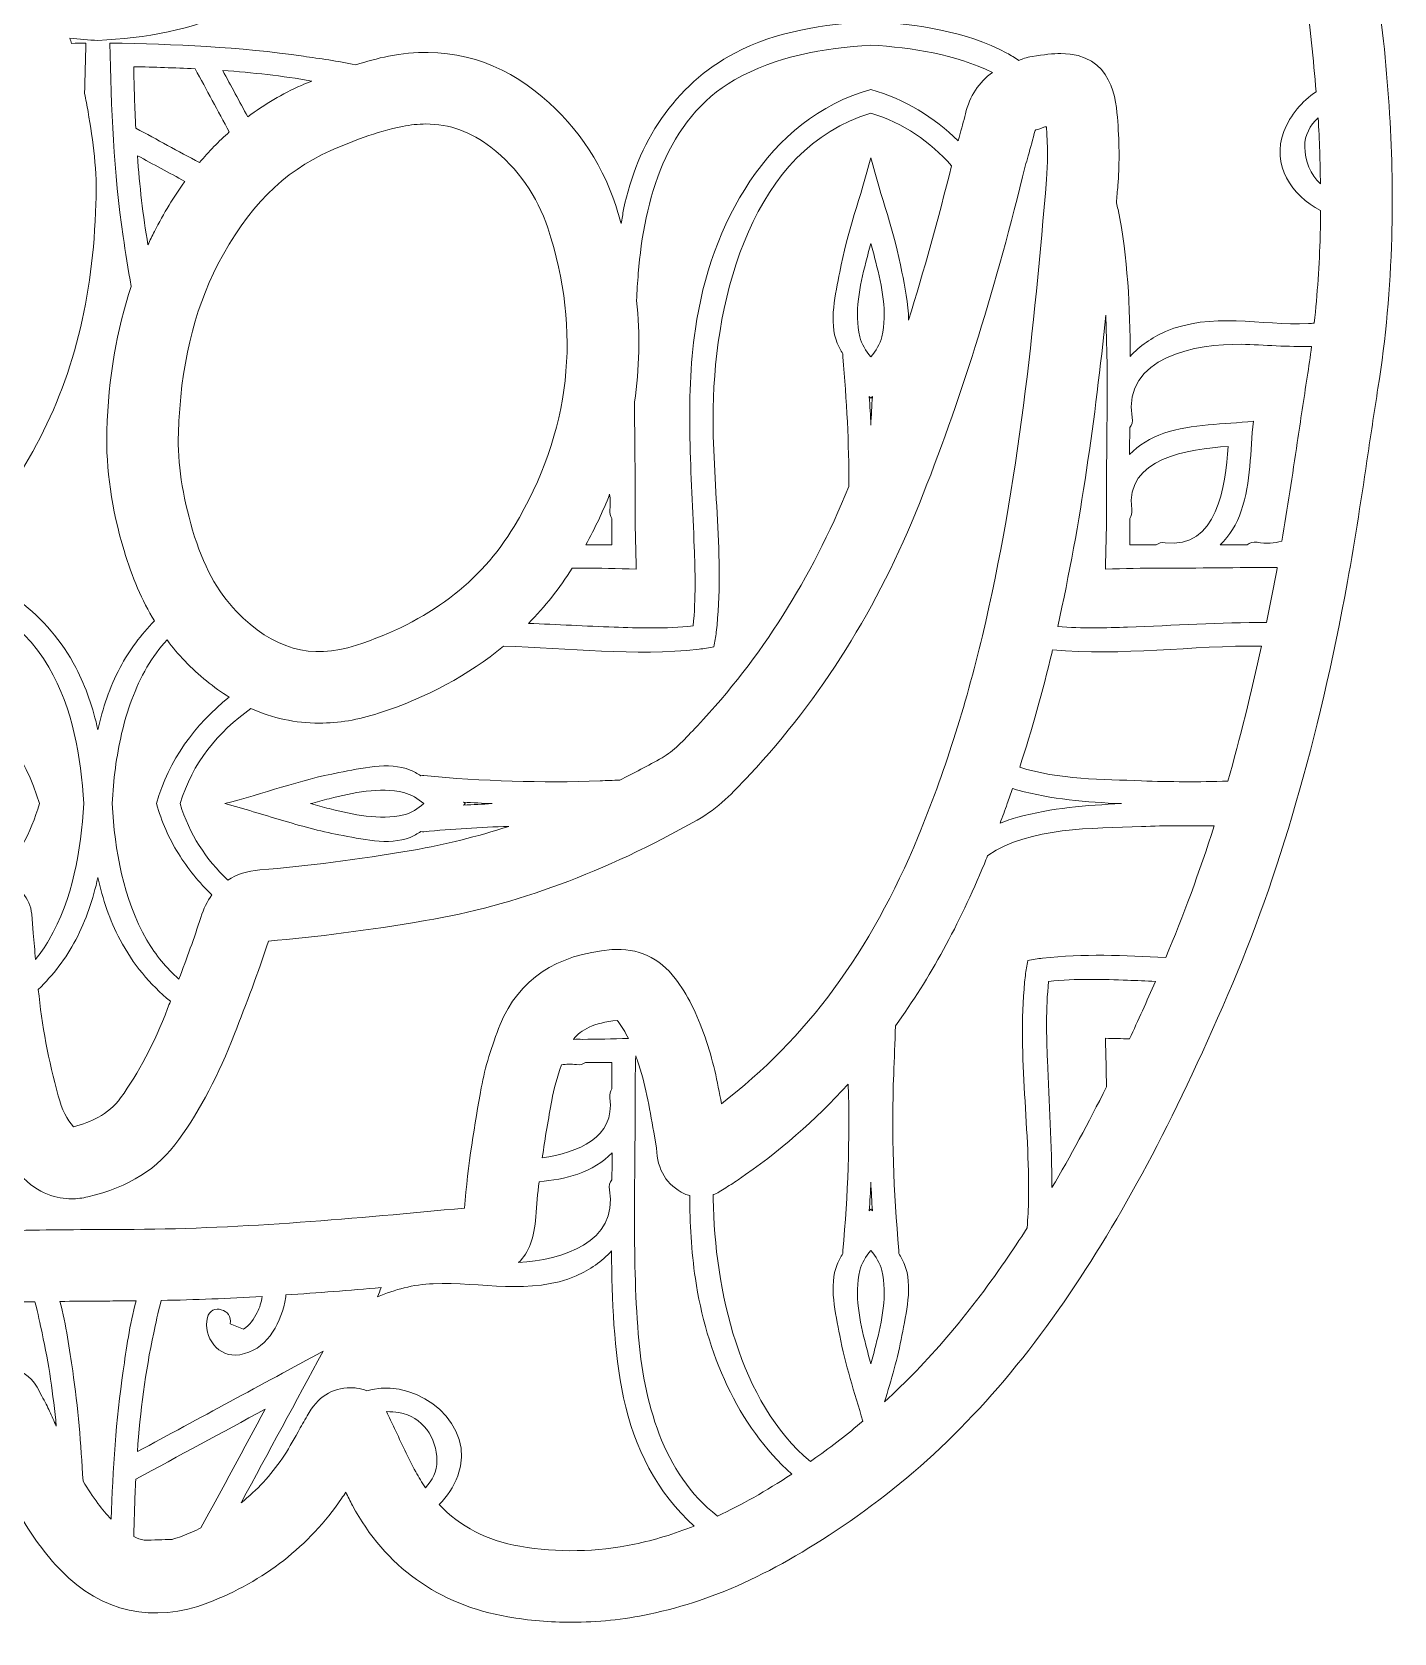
# Model space of a CAD drawing. Header units: inches. Extents: x 792 to 7891, y -1102 to 2748.
# Drawn here: x 3042 to 3483, y -1091 to -573 of the extents above; entities that cross this region are included whole.
import ezdxf

# ---------------------------------------------------------------- set-up
doc = ezdxf.new("R2010")
doc.units = ezdxf.units.IN
doc.header["$MEASUREMENT"] = 0
doc.layers.add('Layer 1', color=7, linetype='Continuous')

# ---------------------------------------------------------------- blocks, each defined once
blk = doc.blocks.new('block 19')
at = {"layer": 'Layer 1', "lineweight": 0}
for points, knots in [([(3477.39, -556.43), (3471.98, -517.36), (3462.21, -480.47), (3448.36, -446.8), (3435.68, -415.96), (3415.81, -388.01), (3389.31, -363.72), (3372.77, -348.55), (3354.27, -339.63), (3334.34, -337.18), (3311.54, -334.39), (3289.26, -336.6), (3268.23, -343.74), (3249.71, -321.21), (3227.87, -302.53), (3203.2, -288.15), (3181.3, -275.38), (3158.41, -267.2), (3135.06, -263.77), (3137.36, -260.47), (3139.67, -257.19), (3142.02, -253.93), (3151.38, -240.93), (3162.59, -229.56), (3175.34, -220.12), (3181.65, -215.45), (3188.58, -211.5), (3195.94, -208.38), (3193.18, -213.33), (3190.74, -218.79), (3189.07, -224.83), (3185.24, -238.67), (3186.74, -251.72), (3193.55, -263.61), (3200.19, -275.24), (3210.86, -281.64), (3223.58, -281.64), (3223.63, -281.64), (3224.08, -281.64), (3224.13, -281.63), (3228.43, -281.57), (3232.32, -281.47), (3236.44, -280.83), (3252.26, -278.35), (3263.68, -269.31), (3269.46, -254.67), (3277.8, -233.53), (3274.92, -213.61), (3261.15, -196.84), (3266.99, -193.19), (3273.38, -190.36), (3280.18, -188.37), (3280.93, -188.37), (3282.69, -188.9), (3283.27, -189.07), (3288.72, -190.69), (3294.35, -193.2), (3301.53, -197.23), (3312.67, -203.48), (3323.27, -210.79), (3333.2, -219.13), (3334.54, -220.37), (3338.1, -223.67), (3343.63, -223.67), (3345.6, -223.67), (3347.53, -223.24), (3349.36, -222.41), (3352.9, -220.79), (3358.69, -216.53), (3357.83, -205.8), (3357, -194.95), (3350.84, -187.63), (3346.27, -183.06), (3338.7, -175.5), (3329.86, -170.66), (3322.07, -166.4), (3312.09, -160.94), (3301.37, -158.21), (3289.27, -158.05), (3289.27, -158.05), (3287.49, -158.04), (3287.49, -158.04), (3264.93, -158.04), (3244.71, -163.88), (3227.38, -175.4), (3224.75, -177.15), (3222.43, -177.58), (3219.05, -177.34), (3190.2, -175.38), (3164.17, -184.18), (3141.5, -203.38), (3131.64, -211.73), (3122.93, -220.88), (3115.43, -230.76), (3115.18, -227.94), (3115.01, -225.1), (3114.92, -222.24), (3114.18, -197.12), (3111.8, -176.51), (3107.43, -157.39), (3105.79, -150.18), (3103.94, -144.45), (3101.64, -139.37), (3095.22, -125.2), (3086.21, -112.1), (3064.02, -112.1), (3061.25, -112.1), (3058.28, -112.29), (3054.96, -112.69), (3042.13, -114.22), (3029.36, -116.56), (3017.01, -118.83), (3017.01, -118.83), (3008.52, -120.38), (3008.52, -120.38), (3004.09, -121.18), (2999.4, -122.67), (2994.57, -124.81), (2990.32, -126.7), (2984.39, -130), (2982.02, -136.73), (2979.65, -143.43), (2982.16, -149.62), (2984.25, -153.7), (2985.54, -156.21), (2986.93, -158.67), (2988.32, -161.12), (2989.31, -162.87), (2990.29, -164.61), (2991.23, -166.38), (2995.65, -174.66), (2998.61, -183.43), (3000.28, -193.19), (3001.95, -202.89), (3002.46, -212.92), (3001.81, -223.07), (2996.95, -214.56), (2991.13, -207.4), (2984.15, -201.22), (2959.12, -179.06), (2930.13, -168.35), (2897.77, -169.44), (2869.86, -170.37), (2846.42, -180.46), (2828.1, -199.45), (2826.64, -200.96), (2826.35, -201.06), (2825.23, -200.96), (2825.23, -200.96), (2824.71, -200.96), (2824.71, -200.96), (2800.97, -200.96), (2782.49, -213), (2767.56, -224.78), (2764.78, -226.97), (2756.32, -233.63), (2756.29, -247.44), (2756.28, -251.94), (2758.86, -256.03), (2762.92, -257.95), (2766.98, -259.87), (2771.79, -259.28), (2775.25, -256.42), (2775.25, -256.42), (2778.01, -254.13), (2778.01, -254.13), (2779.4, -252.97), (2780.49, -252.06), (2781.62, -251.18), (2788.96, -245.49), (2797.06, -240.42), (2805.81, -236.02), (2804.59, -240.04), (2803.69, -244.53), (2803.6, -249.34), (2803.37, -261.53), (2807.59, -272.67), (2815.48, -280.71), (2823.7, -289.08), (2835.09, -293.47), (2847.89, -292.84), (2853.83, -292.55), (2859.54, -291.55), (2864.84, -289.87), (2882.34, -284.32), (2892.53, -268.16), (2890.22, -249.64), (2888.56, -236.39), (2882.32, -225.35), (2871.68, -216.82), (2871.06, -216.32), (2870.43, -215.84), (2869.8, -215.38), (2878.33, -207.21), (2887.97, -201.91), (2899.06, -199.27), (2900.32, -198.97), (2901.6, -199.01), (2903.63, -199.39), (2911.59, -200.88), (2919.5, -204.16), (2929.28, -210.05), (2948.77, -221.78), (2962.82, -239.67), (2972.19, -264.71), (2963.54, -267.95), (2954.3, -270.79), (2944.19, -273.32), (2944.19, -273.32), (2933.91, -275.87), (2933.91, -275.87), (2922.44, -278.71), (2910.58, -281.65), (2898.93, -284.91), (2873.24, -292.11), (2851.74, -304.96), (2834.93, -323.15), (2822.92, -321.55), (2810.77, -321.65), (2798.69, -323.44), (2768.6, -327.91), (2740.82, -341.96), (2716.13, -365.22), (2701.72, -378.79), (2689.26, -394.53), (2678.02, -413.35), (2660.46, -442.75), (2645.69, -474.91), (2632.87, -511.68), (2620.75, -546.43), (2611.72, -584.6), (2605.26, -628.4), (2598.68, -673.02), (2596.29, -712.54), (2597.94, -749.22), (2598.76, -767.29), (2600.43, -785.83), (2603.05, -805.91), (2608.58, -848.28), (2619.46, -889.04), (2635.4, -927.06), (2651.97, -966.6), (2674.24, -1002.18), (2701.6, -1032.8), (2711.74, -1044.16), (2723.49, -1053.78), (2736.52, -1061.41), (2752.99, -1071.06), (2770.76, -1073.36), (2788.18, -1068.1), (2811.17, -1061.16), (2830.18, -1048.54), (2844.68, -1030.58), (2850.35, -1023.56), (2854.99, -1015.99), (2858.92, -1008.65), (2859.48, -1009.66), (2860.04, -1010.66), (2860.6, -1011.66), (2864.71, -1018.99), (2868.95, -1026.58), (2873.4, -1033.98), (2882.97, -1049.89), (2895.38, -1063.35), (2910.29, -1073.98), (2930.09, -1088.09), (2952.95, -1091.38), (2976.3, -1083.46), (3000.46, -1075.27), (3019.19, -1061.31), (3032.1, -1041.89), (3033.6, -1045.17), (3035.2, -1048.47), (3037.07, -1051.73), (3041.58, -1059.61), (3046.24, -1066), (3051.33, -1071.27), (3064.18, -1084.58), (3081.33, -1088.36), (3098.79, -1081.62), (3117.06, -1074.57), (3131.64, -1063.19), (3142.13, -1047.8), (3142.59, -1047.12), (3143.04, -1046.44), (3143.47, -1045.76), (3144.19, -1047.19), (3144.92, -1048.62), (3145.68, -1050.04), (3156.2, -1069.81), (3173.6, -1082.3), (3195.99, -1086.14), (3202.78, -1087.31), (3209.72, -1087.9), (3216.61, -1087.9), (3225.03, -1087.9), (3233.5, -1087.02), (3241.8, -1085.28), (3263.79, -1080.67), (3284.57, -1070.87), (3309.18, -1053.5), (3334.32, -1035.75), (3356.25, -1013.03), (3376.2, -984.04), (3395.04, -956.69), (3411.42, -925.97), (3429.31, -884.43), (3445.92, -845.87), (3458.59, -802.09), (3468.05, -750.6), (3470.6, -736.71), (3472.7, -722.59), (3474.73, -708.94), (3475.77, -701.95), (3476.81, -694.95), (3477.92, -687.97), (3480.45, -671.91), (3481.96, -655.46), (3482.4, -639.08), (3483.11, -612.95), (3481.47, -585.92), (3477.39, -556.43)], [0, 0, 0, 0, 1, 1, 1, 2, 2, 2, 3, 3, 3, 4, 4, 4, 5, 5, 5, 6, 6, 6, 7, 7, 7, 8, 8, 8, 9, 9, 9, 10, 10, 10, 11, 11, 11, 12, 12, 12, 13, 13, 13, 14, 14, 14, 15, 15, 15, 16, 16, 16, 17, 17, 17, 18, 18, 18, 19, 19, 19, 20, 20, 20, 21, 21, 21, 22, 22, 22, 23, 23, 23, 24, 24, 24, 25, 25, 25, 26, 26, 26, 27, 27, 27, 28, 28, 28, 29, 29, 29, 30, 30, 30, 31, 31, 31, 32, 32, 32, 33, 33, 33, 34, 34, 34, 35, 35, 35, 36, 36, 36, 37, 37, 37, 38, 38, 38, 39, 39, 39, 40, 40, 40, 41, 41, 41, 42, 42, 42, 43, 43, 43, 44, 44, 44, 45, 45, 45, 46, 46, 46, 47, 47, 47, 48, 48, 48, 49, 49, 49, 50, 50, 50, 51, 51, 51, 52, 52, 52, 53, 53, 53, 54, 54, 54, 55, 55, 55, 56, 56, 56, 57, 57, 57, 58, 58, 58, 59, 59, 59, 60, 60, 60, 61, 61, 61, 62, 62, 62, 63, 63, 63, 64, 64, 64, 65, 65, 65, 66, 66, 66, 67, 67, 67, 68, 68, 68, 69, 69, 69, 70, 70, 70, 71, 71, 71, 72, 72, 72, 73, 73, 73, 74, 74, 74, 75, 75, 75, 76, 76, 76, 77, 77, 77, 78, 78, 78, 79, 79, 79, 80, 80, 80, 81, 81, 81, 82, 82, 82, 83, 83, 83, 84, 84, 84, 85, 85, 85, 86, 86, 86, 87, 87, 87, 88, 88, 88, 89, 89, 89, 90, 90, 90, 91, 91, 91, 92, 92, 92, 93, 93, 93, 94, 94, 94, 95, 95, 95, 96, 96, 96, 97, 97, 97, 98, 98, 98, 99, 99, 99, 100, 100, 100, 101, 101, 101, 102, 102, 102, 103, 103, 103, 104, 104, 104, 105, 105, 105, 106, 106, 106, 107, 107, 107, 107]), ([(3459.22, -638.45), (3458.97, -647.93), (3458.29, -657.42), (3457.28, -666.84), (3456.65, -666.89), (3456.05, -666.99), (3455.41, -667.01), (3440.04, -667.66), (3423.79, -663.2), (3409.06, -669.61), (3404.64, -671.54), (3400.72, -674.28), (3397.64, -677.64), (3397.58, -661.61), (3396.89, -645.58), (3393.71, -630.01), (3393.56, -629.27), (3393.33, -628.56), (3393.16, -627.83), (3393.32, -625.97), (3393.49, -624.09), (3393.65, -622.25), (3394.17, -616.05), (3394.16, -609.23), (3393.6, -601.41), (3393.14, -594.85), (3392.05, -579.48), (3375.19, -579.48), (3372.57, -579.48), (3369.78, -579.84), (3365.84, -580.45), (3364.03, -580.74), (3362.58, -581.28), (3361.58, -581.69), (3360.3, -580.9), (3359.06, -580.04), (3357.7, -579.33), (3344.27, -572.27), (3328.88, -569.96), (3313.61, -569.1), (3298.35, -569.96), (3282.96, -572.27), (3269.53, -579.33), (3249.99, -589.6), (3237.88, -608.62), (3233.51, -630.01), (3233.2, -631.54), (3233.02, -633.08), (3232.75, -634.62), (3232.19, -632.67), (3231.62, -630.72), (3230.98, -628.76), (3226.1, -613.95), (3217.31, -601.47), (3204.88, -591.65), (3191.15, -580.81), (3174.76, -576.91), (3157.35, -580.34), (3153.69, -581.06), (3150.15, -582.06), (3146.7, -583.14), (3140.82, -581.91), (3134.96, -581.11), (3129.82, -580.36), (3109.01, -577.32), (3088.07, -576.45), (3067.09, -576.08), (3067.46, -597.06), (3068.33, -618), (3071.37, -638.81), (3072.09, -643.74), (3072.86, -649.32), (3074, -654.96), (3069.27, -669), (3066.62, -684.45), (3066.07, -701.79), (3065.75, -714.22), (3067.57, -726.91), (3071.65, -740.59), (3074.23, -749.24), (3077.5, -756.78), (3081.49, -763.39), (3077.15, -767.82), (3073.34, -772.81), (3070.34, -778.52), (3067, -784.88), (3064.75, -791.68), (3063.18, -798.69), (3061.62, -791.68), (3059.37, -784.88), (3056.03, -778.52), (3046.96, -761.25), (3031.04, -749.81), (3012.7, -744.37), (3024.44, -734.45), (3034.32, -722.51), (3042.09, -708.46), (3055.1, -684.94), (3061.77, -658.55), (3062.47, -628.19), (3063.09, -617.74), (3061.58, -607.71), (3059.99, -598.33), (3059.65, -596.33), (3059.25, -594.4), (3058.85, -592.46), (3059.04, -587), (3059.18, -581.54), (3059.28, -576.08), (3057.73, -576.11), (3056.18, -576.16), (3054.62, -576.2), (3054.44, -575.64), (3054.27, -575.07), (3054.09, -574.52), (3057.11, -574.83), (3060.15, -575.08), (3063.18, -575.25), (3078.45, -574.39), (3093.84, -572.08), (3107.27, -565.02), (3126.81, -554.75), (3138.92, -535.73), (3143.28, -514.34), (3146.47, -498.77), (3147.15, -482.74), (3147.21, -466.71), (3150.29, -470.07), (3154.21, -472.82), (3158.63, -474.74), (3173.36, -481.15), (3189.61, -476.7), (3204.98, -477.34), (3211.49, -477.61), (3217.44, -479.17), (3223.01, -481.58), (3223.01, -481.58), (3223.02, -481.58), (3223.02, -481.58), (3220.61, -476), (3219.05, -470.05), (3218.77, -463.54), (3218.13, -448.17), (3222.59, -431.92), (3216.18, -417.19), (3214.25, -412.77), (3211.51, -408.85), (3208.15, -405.77), (3224.18, -405.71), (3240.21, -405.03), (3255.78, -401.85), (3277.17, -397.48), (3296.19, -385.37), (3306.46, -365.83), (3307.56, -363.73), (3308.51, -361.58), (3309.39, -359.39), (3312.18, -359.26), (3314.98, -359.23), (3317.79, -359.28), (3318.69, -361.5), (3319.65, -363.7), (3320.77, -365.83), (3331.04, -385.37), (3350.06, -397.48), (3371.45, -401.85), (3379.73, -403.54), (3388.13, -404.49), (3396.6, -405.06), (3401.18, -410.66), (3405.39, -416.42), (3409.28, -422.33), (3405.63, -435.65), (3409.02, -449.94), (3408.45, -463.54), (3408.18, -470.05), (3406.61, -476), (3404.21, -481.58), (3409.79, -479.17), (3415.74, -477.61), (3422.24, -477.34), (3426.5, -477.16), (3430.82, -477.37), (3435.15, -477.64), (3443.95, -503.38), (3450.43, -530.84), (3454.42, -559.61), (3455.96, -570.74), (3457.03, -581.41), (3457.85, -591.87), (3453.26, -595.07), (3449.56, -599.22), (3447.44, -604.77), (3443.34, -615.53), (3449.96, -625.57), (3459.26, -630.32), (3459.24, -633.03), (3459.3, -635.77), (3459.22, -638.45)], [0, 0, 0, 0, 1, 1, 1, 2, 2, 2, 3, 3, 3, 4, 4, 4, 5, 5, 5, 6, 6, 6, 7, 7, 7, 8, 8, 8, 9, 9, 9, 10, 10, 10, 11, 11, 11, 12, 12, 12, 13, 13, 13, 14, 14, 14, 15, 15, 15, 16, 16, 16, 17, 17, 17, 18, 18, 18, 19, 19, 19, 20, 20, 20, 21, 21, 21, 22, 22, 22, 23, 23, 23, 24, 24, 24, 25, 25, 25, 26, 26, 26, 27, 27, 27, 28, 28, 28, 29, 29, 29, 30, 30, 30, 31, 31, 31, 32, 32, 32, 33, 33, 33, 34, 34, 34, 35, 35, 35, 36, 36, 36, 37, 37, 37, 38, 38, 38, 39, 39, 39, 40, 40, 40, 41, 41, 41, 42, 42, 42, 43, 43, 43, 44, 44, 44, 45, 45, 45, 46, 46, 46, 47, 47, 47, 48, 48, 48, 49, 49, 49, 50, 50, 50, 51, 51, 51, 52, 52, 52, 53, 53, 53, 54, 54, 54, 55, 55, 55, 56, 56, 56, 57, 57, 57, 58, 58, 58, 59, 59, 59, 60, 60, 60, 61, 61, 61, 62, 62, 62, 63, 63, 63, 64, 64, 64, 65, 65, 65, 66, 66, 66, 66]), ([(3349.76, -768.17), (3344.29, -791.16), (3337.29, -813.05), (3328.95, -833.25), (3313.62, -870.41), (3292.71, -898.83), (3265.2, -919.83), (3263.93, -912.75), (3262.43, -905.53), (3259.93, -898.32), (3257.21, -890.48), (3254.13, -884.42), (3250.23, -879.26), (3245.21, -872.61), (3237.97, -869.21), (3229.67, -869.91), (3211.68, -871.43), (3199.52, -879.59), (3193.55, -894.17), (3190.65, -901.25), (3188.64, -907.95), (3187.41, -914.67), (3185.3, -926.21), (3183.02, -939.81), (3182, -953.67), (3146.88, -956.98), (3110.59, -960.36), (3074.92, -960.56), (3074.92, -960.56), (3070.77, -960.58), (3070.77, -960.58), (3058.98, -960.64), (3047.2, -960.7), (3035.42, -960.95), (3012.61, -961.42), (2989.3, -959.84), (2966.72, -958.31), (2961.4, -957.95), (2956.08, -957.59), (2950.76, -957.25), (2922.68, -955.48), (2893.59, -951.31), (2861.82, -944.5), (2860.11, -944.13), (2858.6, -943.84), (2857.25, -943.59), (2857.26, -943.53), (2857.26, -943.46), (2857.26, -943.4), (2857.31, -942.05), (2857.37, -940.52), (2857.41, -938.79), (2857.52, -934.41), (2857.74, -930.03), (2857.95, -925.65), (2858.24, -919.79), (2858.54, -913.73), (2858.59, -907.66), (2858.65, -900.6), (2858.09, -893.87), (2856.93, -887.67), (2854.75, -875.93), (2846.86, -869.46), (2834.74, -869.46), (2834.18, -869.46), (2833.61, -869.47), (2833.02, -869.5), (2819.82, -870.06), (2808.86, -876.51), (2800.45, -888.66), (2796.93, -893.75), (2794.45, -899.18), (2792.69, -903.34), (2790.55, -908.39), (2788.58, -913.51), (2786.62, -918.64), (2786.22, -919.68), (2785.81, -920.73), (2785.41, -921.79), (2784.87, -921.6), (2784.37, -921.39), (2783.91, -921.17), (2783.91, -921.17), (2783.09, -920.77), (2783.09, -920.77), (2775.51, -917.07), (2768.35, -913.58), (2761.5, -909.53), (2756.67, -906.68), (2752.19, -902.19), (2747.39, -895.39), (2739.97, -884.86), (2733.72, -872.99), (2728.82, -860.12), (2717.1, -829.28), (2708.56, -795.4), (2702.74, -756.55), (2698.17, -726.05), (2696.71, -692.96), (2698.28, -655.39), (2699.82, -618.54), (2704.04, -588.31), (2711.56, -560.24), (2712.2, -557.85), (2712.96, -555.5), (2713.82, -552.82), (2714.12, -551.89), (2714.55, -551), (2715.89, -550.08), (2716.71, -553.4), (2717.26, -556.97), (2717.83, -560.68), (2718.73, -566.58), (2719.58, -572.48), (2720.43, -578.39), (2721.89, -588.46), (2723.39, -598.87), (2725.14, -609.15), (2735.81, -671.41), (2750.52, -721.17), (2771.44, -765.74), (2778.82, -781.46), (2788.02, -799.75), (2800.34, -816.24), (2800.34, -816.24), (2801.66, -818.03), (2801.66, -818.03), (2803.45, -820.47), (2805.3, -822.98), (2807.5, -825.47), (2829.36, -850.22), (2834.75, -851.93), (2859.73, -856.89), (2859.73, -856.89), (2865.01, -857.95), (2865.01, -857.95), (2883.01, -861.59), (2902.39, -864.15), (2924.26, -865.76), (2924.94, -865.81), (2925.62, -865.93), (2926.3, -866.04), (2926.3, -866.04), (2926.35, -866.04), (2926.35, -866.04), (2928.65, -878.2), (2932.22, -890.98), (2937.76, -906.92), (2939.79, -912.76), (2942.1, -918.98), (2945.28, -925), (2947.46, -929.11), (2954.08, -941.62), (2969.17, -941.62), (2972.93, -941.62), (2976.93, -940.88), (2981.74, -939.28), (2994.54, -935.04), (3003.6, -926.3), (3008.67, -913.31), (3013.31, -901.38), (3015.56, -889.19), (3017.29, -878.7), (3017.77, -875.8), (3018.25, -872.91), (3018.75, -870.02), (3018.98, -870.02), (3019.21, -870.01), (3019.44, -870.01), (3019.73, -873.47), (3020.02, -876.92), (3020.3, -880.37), (3021.45, -894.71), (3024.03, -909.21), (3027.97, -923.47), (3030.2, -931.55), (3033.39, -937.71), (3038.01, -942.86), (3043.81, -949.31), (3050.25, -950.66), (3054.63, -950.66), (3056.38, -950.66), (3058.17, -950.45), (3059.96, -950.02), (3073.26, -946.87), (3082.62, -940.97), (3089.42, -931.46), (3096.44, -921.65), (3102.31, -910.5), (3107.46, -897.18), (3111.22, -887.45), (3115.11, -877.38), (3118.4, -867.13), (3134.08, -865.82), (3150.72, -863.65), (3169.26, -860.5), (3198.5, -855.53), (3227.33, -844.87), (3257.37, -827.9), (3264.22, -824.03), (3269.17, -818.74), (3273.53, -814.07), (3273.53, -814.07), (3274.36, -813.19), (3274.36, -813.19), (3297.48, -788.53), (3315.99, -758.95), (3329.38, -725.27), (3342.46, -692.38), (3353.38, -657.75), (3362.76, -619.42), (3363.32, -617.14), (3363.96, -614.89), (3364.6, -612.64), (3365.38, -609.91), (3366.15, -607.18), (3366.81, -604.42), (3366.82, -604.38), (3366.83, -604.34), (3366.84, -604.3), (3366.9, -604.29), (3366.96, -604.27), (3367.04, -604.25), (3367.93, -604.03), (3368.81, -603.73), (3370, -603.27), (3370.15, -603.25), (3370.31, -603.23), (3370.49, -603.2), (3370.94, -609.75), (3370.96, -615.34), (3370.54, -620.29), (3366.5, -667.94), (3361.56, -718.6), (3349.76, -768.17)], [0, 0, 0, 0, 1, 1, 1, 2, 2, 2, 3, 3, 3, 4, 4, 4, 5, 5, 5, 6, 6, 6, 7, 7, 7, 8, 8, 8, 9, 9, 9, 10, 10, 10, 11, 11, 11, 12, 12, 12, 13, 13, 13, 14, 14, 14, 15, 15, 15, 16, 16, 16, 17, 17, 17, 18, 18, 18, 19, 19, 19, 20, 20, 20, 21, 21, 21, 22, 22, 22, 23, 23, 23, 24, 24, 24, 25, 25, 25, 26, 26, 26, 27, 27, 27, 28, 28, 28, 29, 29, 29, 30, 30, 30, 31, 31, 31, 32, 32, 32, 33, 33, 33, 34, 34, 34, 35, 35, 35, 36, 36, 36, 37, 37, 37, 38, 38, 38, 39, 39, 39, 40, 40, 40, 41, 41, 41, 42, 42, 42, 43, 43, 43, 44, 44, 44, 45, 45, 45, 46, 46, 46, 47, 47, 47, 48, 48, 48, 49, 49, 49, 50, 50, 50, 51, 51, 51, 52, 52, 52, 53, 53, 53, 54, 54, 54, 55, 55, 55, 56, 56, 56, 57, 57, 57, 58, 58, 58, 59, 59, 59, 60, 60, 60, 61, 61, 61, 62, 62, 62, 63, 63, 63, 64, 64, 64, 65, 65, 65, 66, 66, 66, 67, 67, 67, 68, 68, 68, 69, 69, 69, 70, 70, 70, 71, 71, 71, 72, 72, 72, 73, 73, 73, 74, 74, 74, 75, 75, 75, 76, 76, 76, 77, 77, 77, 78, 78, 78, 78]), ([(3237.57, -746.56), (3237.52, -740.43), (3237.21, -734.47), (3237.24, -729.21), (3237.31, -717.02), (3237.09, -704.74), (3237.05, -692.46), (3238.65, -681.61), (3238.89, -670.62), (3237.7, -659.5), (3237.85, -656.58), (3238.03, -653.66), (3238.26, -650.75), (3240.14, -627.09), (3247.31, -600.67), (3269.42, -588.04), (3282.97, -580.3), (3298.23, -577.72), (3313.61, -576.75), (3327.22, -577.61), (3340.73, -579.74), (3353.04, -585.58), (3348.67, -588.71), (3345.63, -593.28), (3344.26, -599.03), (3343.67, -601.47), (3342.98, -603.88), (3342.3, -606.29), (3342.16, -606.78), (3342.03, -607.28), (3341.9, -607.77), (3334.06, -600.12), (3324.67, -594.23), (3313.61, -591.15), (3280.13, -600.48), (3261.64, -635.18), (3256.76, -668.69), (3253.34, -692.15), (3255.56, -715.9), (3256.39, -739.46), (3256.66, -747.02), (3257.01, -756.19), (3256, -764.99), (3247.2, -766), (3238.03, -765.65), (3230.47, -765.39), (3221.22, -765.06), (3211.95, -764.52), (3202.67, -764.19), (3208.03, -758.76), (3212.8, -752.79), (3216.88, -746.23), (3218, -746.23), (3219.11, -746.24), (3220.22, -746.23), (3225.48, -746.2), (3231.44, -746.51), (3237.57, -746.56)], [0, 0, 0, 0, 1, 1, 1, 2, 2, 2, 3, 3, 3, 4, 4, 4, 5, 5, 5, 6, 6, 6, 7, 7, 7, 8, 8, 8, 9, 9, 9, 10, 10, 10, 11, 11, 11, 12, 12, 12, 13, 13, 13, 14, 14, 14, 15, 15, 15, 16, 16, 16, 17, 17, 17, 18, 18, 18, 19, 19, 19, 19]), ([(3105.76, -604.9), (3102.37, -607.93), (3099.12, -611.2), (3096.08, -614.84), (3089.2, -611.12), (3082.32, -607.4), (3075.45, -603.68), (3075.11, -597.05), (3074.9, -590.4), (3074.77, -583.76), (3081.41, -583.89), (3088.06, -584.1), (3094.69, -584.44), (3098.38, -591.26), (3102.07, -598.08), (3105.76, -604.9)], [0, 0, 0, 0, 1, 1, 1, 2, 2, 2, 3, 3, 3, 4, 4, 4, 5, 5, 5, 5]), ([(3129.15, -589.79), (3122.9, -592.52), (3117.14, -595.98), (3111.74, -600.01), (3109.03, -595), (3106.32, -589.99), (3103.61, -584.97), (3113.29, -585.67), (3122.93, -586.73), (3132.48, -588.39), (3131.36, -588.86), (3130.18, -589.34), (3129.15, -589.79)], [0, 0, 0, 0, 1, 1, 1, 2, 2, 2, 3, 3, 3, 4, 4, 4, 4]), ([(3262.53, -694.45), (3263.13, -658), (3275.36, -610.22), (3313.61, -598.82), (3324.26, -601.99), (3332.82, -608.05), (3339.75, -615.83), (3335.45, -633.24), (3330.82, -649.87), (3325.81, -665.89), (3325.86, -660.6), (3324.58, -654.93), (3323.7, -650.29), (3321.33, -637.69), (3316.81, -625.65), (3313.61, -613.27), (3310.41, -625.65), (3305.9, -637.69), (3303.53, -650.29), (3302.22, -657.23), (3299.92, -666.47), (3302.7, -673.3), (3303.2, -674.53), (3303.85, -675.68), (3304.57, -676.79), (3304.52, -677.11), (3304.49, -677.45), (3304.53, -677.82), (3305.82, -691.8), (3306.53, -705.83), (3306.5, -719.86), (3294.18, -749.86), (3278.13, -775.26), (3257.44, -797.33), (3257.44, -797.33), (3256.6, -798.23), (3256.6, -798.23), (3252.9, -802.18), (3249.71, -805.59), (3245.97, -807.71), (3241.36, -810.31), (3236.8, -812.69), (3232.25, -814.97), (3230.1, -815.04), (3227.99, -815.1), (3225.95, -815.19), (3206.9, -815.97), (3187.81, -815.28), (3168.83, -813.52), (3168.46, -813.48), (3168.12, -813.51), (3167.8, -813.56), (3166.69, -812.84), (3165.54, -812.19), (3164.31, -811.69), (3157.48, -808.91), (3148.24, -811.21), (3141.29, -812.52), (3128.7, -814.89), (3116.66, -819.4), (3104.28, -822.6), (3110.47, -824.2), (3116.58, -826.14), (3122.71, -827.96), (3128.84, -829.78), (3135, -831.5), (3141.29, -832.69), (3148.24, -834), (3157.48, -836.3), (3164.31, -833.52), (3165.54, -833.02), (3166.69, -832.37), (3167.8, -831.65), (3168.12, -831.7), (3168.46, -831.73), (3168.83, -831.69), (3177.96, -830.84), (3187.11, -830.26), (3196.27, -829.95), (3185.94, -833.32), (3175.67, -835.89), (3165.38, -837.64), (3147.16, -840.74), (3130.89, -842.85), (3115.64, -844.09), (3111.56, -844.42), (3108.13, -845.53), (3105.25, -847.34), (3098.23, -840.67), (3092.79, -832.53), (3089.83, -822.6), (3093.76, -809.4), (3102.09, -799.36), (3112.73, -791.77), (3119.76, -794.89), (3127.15, -796.5), (3134.87, -796.5), (3141.12, -796.5), (3147.59, -795.43), (3154.08, -793.32), (3169.8, -788.21), (3183.29, -780.88), (3194.62, -771.56), (3215.72, -772.06), (3237.02, -774.93), (3257.98, -772.53), (3259.58, -772.35), (3261.18, -772.08), (3262.77, -771.76), (3263.09, -770.17), (3263.36, -768.57), (3263.54, -766.97), (3266.29, -742.97), (3262.13, -718.53), (3262.53, -694.45)], [0, 0, 0, 0, 1, 1, 1, 2, 2, 2, 3, 3, 3, 4, 4, 4, 5, 5, 5, 6, 6, 6, 7, 7, 7, 8, 8, 8, 9, 9, 9, 10, 10, 10, 11, 11, 11, 12, 12, 12, 13, 13, 13, 14, 14, 14, 15, 15, 15, 16, 16, 16, 17, 17, 17, 18, 18, 18, 19, 19, 19, 20, 20, 20, 21, 21, 21, 22, 22, 22, 23, 23, 23, 24, 24, 24, 25, 25, 25, 26, 26, 26, 27, 27, 27, 28, 28, 28, 29, 29, 29, 30, 30, 30, 31, 31, 31, 32, 32, 32, 33, 33, 33, 34, 34, 34, 35, 35, 35, 36, 36, 36, 37, 37, 37, 38, 38, 38, 38]), ([(3454.2, -609.69), (3454.17, -605.83), (3455.89, -602.79), (3458.54, -600.34), (3458.98, -607.61), (3459.2, -614.72), (3459.29, -621.75), (3456.06, -618.75), (3454.23, -614.28), (3454.2, -609.69)], [0, 0, 0, 0, 1, 1, 1, 2, 2, 2, 3, 3, 3, 3]), ([(3198.05, -732.73), (3187.23, -750.79), (3170.02, -763.76), (3146.91, -771.27), (3132.25, -776.05), (3119.84, -772.54), (3108.05, -760.29), (3101.79, -753.78), (3097.29, -745.42), (3093.87, -733.96), (3090.5, -722.66), (3088.99, -712.33), (3089.25, -702.47), (3089.93, -681.07), (3094.13, -663.18), (3102.07, -647.78), (3111.42, -629.66), (3123.31, -617.65), (3138.43, -611.04), (3144.93, -608.21), (3153.46, -604.74), (3161.84, -603.09), (3164.43, -602.58), (3166.99, -602.32), (3169.45, -602.32), (3177.1, -602.32), (3184.18, -604.85), (3190.51, -609.85), (3199.32, -616.8), (3205.52, -625.61), (3208.96, -636.02), (3220.04, -669.62), (3216.37, -702.16), (3198.05, -732.73)], [0, 0, 0, 0, 1, 1, 1, 2, 2, 2, 3, 3, 3, 4, 4, 4, 5, 5, 5, 6, 6, 6, 7, 7, 7, 8, 8, 8, 9, 9, 9, 10, 10, 10, 11, 11, 11, 11]), ([(3091.37, -620.92), (3087.82, -625.85), (3084.51, -631.24), (3081.47, -637.15), (3080.74, -638.57), (3080.08, -640.03), (3079.4, -641.48), (3077.75, -631.93), (3076.68, -622.28), (3075.98, -612.6), (3081.11, -615.37), (3086.24, -618.14), (3091.37, -620.92)], [0, 0, 0, 0, 1, 1, 1, 2, 2, 2, 3, 3, 3, 4, 4, 4, 4]), ([(3313.61, -677.8), (3312, -675.78), (3310.58, -673.71), (3310.02, -671.28), (3308.2, -663.39), (3310.05, -654.84), (3312, -647.13), (3312.51, -645.11), (3313.05, -643.1), (3313.61, -641.1), (3314.18, -643.1), (3314.72, -645.11), (3315.23, -647.13), (3317.17, -654.84), (3319.03, -663.39), (3317.21, -671.28), (3316.65, -673.71), (3315.23, -675.78), (3313.61, -677.8)], [0, 0, 0, 0, 1, 1, 1, 2, 2, 2, 3, 3, 3, 4, 4, 4, 5, 5, 5, 6, 6, 6, 6]), ([(3445.24, -746.41), (3444.15, -752.36), (3443, -758.19), (3441.82, -763.93), (3426.81, -763.77), (3411.75, -764.85), (3396.76, -765.39), (3390.03, -765.62), (3382.04, -765.87), (3374.16, -765.22), (3381.71, -731.37), (3386.34, -697.4), (3389.74, -664.32), (3390.63, -685.89), (3389.86, -707.7), (3389.99, -729.21), (3390.02, -734.47), (3389.71, -740.43), (3389.66, -746.56), (3395.79, -746.51), (3401.75, -746.2), (3407.01, -746.23), (3419.71, -746.31), (3432.51, -746.06), (3445.3, -746.03), (3445.28, -746.16), (3445.26, -746.29), (3445.24, -746.41)], [0, 0, 0, 0, 1, 1, 1, 2, 2, 2, 3, 3, 3, 4, 4, 4, 5, 5, 5, 6, 6, 6, 7, 7, 7, 8, 8, 8, 9, 9, 9, 9]), ([(3455.01, -684.35), (3453.9, -691.4), (3452.85, -698.46), (3451.8, -705.52), (3450.23, -716.07), (3448.55, -726.86), (3446.74, -737.56), (3444.39, -738.21), (3441.77, -738.42), (3438.74, -737.9), (3437.46, -737.68), (3436.38, -738.05), (3435.57, -738.72), (3432.63, -738.74), (3429.7, -738.75), (3426.77, -738.75), (3429.81, -735.78), (3432.19, -732), (3433.64, -727.7), (3436.79, -718.37), (3436.51, -708.37), (3437.55, -698.67), (3427.85, -699.7), (3417.85, -699.43), (3408.52, -702.57), (3404.22, -704.03), (3400.44, -706.41), (3397.47, -709.45), (3397.46, -706.52), (3397.48, -703.59), (3397.5, -700.65), (3398.16, -699.84), (3398.54, -698.76), (3398.32, -697.48), (3394.94, -677.74), (3419.52, -673.44), (3433.55, -673.73), (3441.15, -673.88), (3448.84, -674.63), (3456.42, -674.4), (3455.99, -677.73), (3455.53, -681.05), (3455.01, -684.35)], [0, 0, 0, 0, 1, 1, 1, 2, 2, 2, 3, 3, 3, 4, 4, 4, 5, 5, 5, 6, 6, 6, 7, 7, 7, 8, 8, 8, 9, 9, 9, 10, 10, 10, 11, 11, 11, 12, 12, 12, 13, 13, 13, 14, 14, 14, 14]), ([(3314.1, -690.63), (3313.91, -693.72), (3313.75, -696.81), (3313.61, -699.89), (3313.48, -696.8), (3313.32, -693.72), (3313.12, -690.63), (3313.27, -690.83), (3313.44, -691.01), (3313.61, -691.17), (3313.79, -691.01), (3313.96, -690.83), (3314.1, -690.63)], [0, 0, 0, 0, 1, 1, 1, 2, 2, 2, 3, 3, 3, 4, 4, 4, 4]), ([(3398.19, -727.28), (3395.82, -710.44), (3416.71, -707.65), (3429.41, -706.81), (3428.57, -719.51), (3425.78, -740.4), (3408.94, -738.02), (3407.8, -737.86), (3406.82, -738.16), (3406.05, -738.71), (3403.21, -738.71), (3400.38, -738.69), (3397.54, -738.68), (3397.52, -735.84), (3397.51, -733.01), (3397.51, -730.17), (3398.05, -729.4), (3398.35, -728.42), (3398.19, -727.28)], [0, 0, 0, 0, 1, 1, 1, 2, 2, 2, 3, 3, 3, 4, 4, 4, 5, 5, 5, 6, 6, 6, 6]), ([(3229.72, -730.17), (3229.72, -733.01), (3229.7, -735.84), (3229.68, -738.68), (3226.89, -738.69), (3224.1, -738.71), (3221.31, -738.71), (3224.25, -733.3), (3226.8, -727.84), (3228.98, -722.34), (3229.23, -723.84), (3229.29, -725.47), (3229.03, -727.28), (3228.87, -728.42), (3229.17, -729.4), (3229.72, -730.17)], [0, 0, 0, 0, 1, 1, 1, 2, 2, 2, 3, 3, 3, 4, 4, 4, 5, 5, 5, 5]), ([(3047.32, -866.8), (3046.02, -869.07), (3044.54, -871.15), (3042.96, -873.12), (3042.73, -870.27), (3042.49, -867.42), (3042.25, -864.57), (3042.25, -864.57), (3041.72, -858.4), (3041.72, -858.4), (3041.29, -853.26), (3037.51, -849.02), (3032.45, -848), (3031.81, -847.88), (3031.13, -847.83), (3030.49, -847.72), (3036.72, -840.55), (3041.53, -832.21), (3044.21, -822.6), (3039.86, -807.02), (3030.02, -794.68), (3017.37, -785.46), (3004.71, -776.24), (2989.23, -770.12), (2973.61, -766.97), (2975.45, -766.31), (2977.29, -765.7), (2979.12, -764.92), (2988.52, -760.95), (2997.12, -756.05), (3005.02, -750.37), (3022.14, -754.42), (3038.27, -762.57), (3047.32, -778.41), (3055.06, -791.96), (3057.64, -807.22), (3058.61, -822.6), (3057.64, -837.99), (3055.06, -853.25), (3047.32, -866.8)], [0, 0, 0, 0, 1, 1, 1, 2, 2, 2, 3, 3, 3, 4, 4, 4, 5, 5, 5, 6, 6, 6, 7, 7, 7, 8, 8, 8, 9, 9, 9, 10, 10, 10, 11, 11, 11, 12, 12, 12, 13, 13, 13, 13]), ([(3091.34, -776.36), (3095.9, -781.1), (3100.69, -784.97), (3105.69, -788.05), (3094.65, -796.95), (3086.11, -808.42), (3082.16, -822.6), (3083.78, -828.44), (3086.2, -833.82), (3089.24, -838.75), (3092.29, -843.68), (3095.96, -848.16), (3100.12, -852.2), (3098.63, -854.26), (3097.4, -856.65), (3096.49, -859.5), (3094.39, -866.11), (3091.95, -872.79), (3089.42, -879.45), (3085.41, -875.89), (3081.87, -871.74), (3079.05, -866.8), (3071.31, -853.25), (3068.73, -837.99), (3067.76, -822.6), (3068.24, -814.91), (3069.13, -807.25), (3070.87, -799.82), (3072.6, -792.39), (3075.18, -785.18), (3079.05, -778.41), (3080.93, -775.12), (3083.15, -772.2), (3085.59, -769.54), (3087.38, -771.95), (3089.29, -774.23), (3091.34, -776.36)], [0, 0, 0, 0, 1, 1, 1, 2, 2, 2, 3, 3, 3, 4, 4, 4, 5, 5, 5, 6, 6, 6, 7, 7, 7, 8, 8, 8, 9, 9, 9, 10, 10, 10, 11, 11, 11, 12, 12, 12, 12]), ([(3429.26, -815.31), (3419.93, -815.59), (3410.6, -815.57), (3401.28, -815.19), (3389.03, -814.68), (3374.28, -814.89), (3361.85, -810.76), (3365.77, -798.71), (3369.28, -786.29), (3372.32, -773.54), (3372.38, -773.29), (3372.42, -773.04), (3372.48, -772.79), (3394.91, -774.8), (3417.69, -771.34), (3440.18, -771.52), (3436.87, -786.83), (3433.26, -801.44), (3429.26, -815.31)], [0, 0, 0, 0, 1, 1, 1, 2, 2, 2, 3, 3, 3, 4, 4, 4, 5, 5, 5, 6, 6, 6, 6]), ([(3168.81, -822.6), (3166.79, -824.22), (3164.72, -825.64), (3162.29, -826.2), (3154.4, -828.02), (3145.85, -826.16), (3138.14, -824.22), (3136.12, -823.71), (3134.11, -823.17), (3132.11, -822.6), (3134.12, -822.04), (3136.12, -821.5), (3138.14, -820.99), (3145.85, -819.04), (3154.4, -817.19), (3162.29, -819.01), (3164.72, -819.57), (3166.79, -820.99), (3168.81, -822.6)], [0, 0, 0, 0, 1, 1, 1, 2, 2, 2, 3, 3, 3, 4, 4, 4, 5, 5, 5, 6, 6, 6, 6]), ([(3361.28, -818.26), (3372.11, -821.12), (3383.49, -822.14), (3394.79, -822.6), (3383.49, -823.07), (3372.12, -824.08), (3361.28, -826.94), (3359.25, -827.48), (3357.34, -828.17), (3355.49, -828.94), (3356.28, -826.84), (3357.05, -824.73), (3357.8, -822.6), (3358.38, -820.99), (3358.92, -819.34), (3359.48, -817.7), (3360.08, -817.89), (3360.66, -818.1), (3361.28, -818.26)], [0, 0, 0, 0, 1, 1, 1, 2, 2, 2, 3, 3, 3, 4, 4, 4, 5, 5, 5, 6, 6, 6, 6]), ([(3181.64, -822.11), (3184.72, -822.31), (3187.8, -822.47), (3190.89, -822.6), (3187.8, -822.74), (3184.73, -822.9), (3181.64, -823.1), (3181.84, -822.95), (3182.02, -822.78), (3182.18, -822.6), (3182.02, -822.43), (3181.84, -822.26), (3181.64, -822.11)], [0, 0, 0, 0, 1, 1, 1, 2, 2, 2, 3, 3, 3, 4, 4, 4, 4]), ([(3409.14, -872.51), (3395.8, -871.75), (3382.45, -871.16), (3369.25, -872.67), (3367.65, -872.86), (3366.05, -873.13), (3364.46, -873.45), (3364.14, -875.04), (3363.87, -876.64), (3363.68, -878.24), (3360.94, -902.23), (3365.1, -926.68), (3364.7, -950.76), (3364.65, -953.8), (3364.49, -956.93), (3364.27, -960.1), (3361.91, -963.77), (3359.53, -967.37), (3357.1, -970.9), (3344.95, -988.55), (3332.04, -1003.59), (3318.08, -1016.46), (3320.23, -1009.35), (3322.33, -1002.23), (3323.7, -994.92), (3325.01, -987.98), (3327.31, -978.74), (3324.53, -971.91), (3324.03, -970.68), (3323.38, -969.53), (3322.65, -968.42), (3322.71, -968.1), (3322.74, -967.76), (3322.7, -967.38), (3320.94, -948.41), (3320.25, -929.32), (3321.03, -910.27), (3321.23, -905.35), (3321.34, -900), (3321.63, -894.58), (3332.75, -879.15), (3342.3, -861.7), (3350.39, -842.09), (3350.74, -841.23), (3351.06, -840.33), (3351.41, -839.46), (3351.46, -839.43), (3351.5, -839.39), (3351.55, -839.35), (3365.3, -830.04), (3385.42, -830.68), (3401.28, -830.02), (3409.13, -829.7), (3416.99, -829.68), (3424.85, -829.83), (3420.08, -844.83), (3414.85, -859.01), (3409.14, -872.51)], [0, 0, 0, 0, 1, 1, 1, 2, 2, 2, 3, 3, 3, 4, 4, 4, 5, 5, 5, 6, 6, 6, 7, 7, 7, 8, 8, 8, 9, 9, 9, 10, 10, 10, 11, 11, 11, 12, 12, 12, 13, 13, 13, 14, 14, 14, 15, 15, 15, 16, 16, 16, 17, 17, 17, 18, 18, 18, 19, 19, 19, 19]), ([(3070.34, -866.69), (3074.48, -874.57), (3080.1, -881.19), (3086.67, -886.63), (3086.36, -887.43), (3086.06, -888.24), (3085.75, -889.04), (3081.4, -900.3), (3076.42, -909.77), (3070.55, -917.98), (3068.63, -920.66), (3066.21, -922.68), (3063.18, -924.31), (3060.93, -925.52), (3058.37, -926.54), (3055.23, -927.33), (3053.11, -924.96), (3051.55, -921.77), (3050.32, -917.31), (3047.17, -905.88), (3045.04, -894.3), (3043.87, -882.82), (3048.63, -878.16), (3052.8, -872.83), (3056.03, -866.69), (3059.37, -860.33), (3061.62, -853.53), (3063.18, -846.52), (3064.75, -853.53), (3067, -860.33), (3070.34, -866.69)], [0, 0, 0, 0, 1, 1, 1, 2, 2, 2, 3, 3, 3, 4, 4, 4, 5, 5, 5, 6, 6, 6, 7, 7, 7, 8, 8, 8, 9, 9, 9, 10, 10, 10, 10]), ([(3397.44, -898.82), (3394.89, -898.75), (3392.31, -898.67), (3389.66, -898.65), (3389.71, -904.19), (3389.93, -909.52), (3389.96, -914.39), (3384.1, -926.16), (3378.26, -936.93), (3372.29, -947.02), (3372.25, -933.26), (3371.32, -919.48), (3370.83, -905.75), (3370.56, -898.19), (3370.21, -889.02), (3371.23, -880.22), (3380.03, -879.21), (3389.2, -879.55), (3396.76, -879.82), (3399.78, -879.93), (3402.81, -880.06), (3405.84, -880.2), (3403.01, -886.67), (3400.21, -892.87), (3397.44, -898.82)], [0, 0, 0, 0, 1, 1, 1, 2, 2, 2, 3, 3, 3, 4, 4, 4, 5, 5, 5, 6, 6, 6, 7, 7, 7, 8, 8, 8, 8]), ([(3220.22, -898.98), (3219.24, -898.97), (3218.25, -898.98), (3217.27, -898.98), (3219.74, -895.82), (3223.74, -893.63), (3231.39, -892.86), (3231.39, -892.86), (3231.51, -892.95), (3231.72, -893.23), (3232.94, -894.84), (3234.03, -896.63), (3235.07, -898.71), (3229.84, -898.8), (3224.75, -899), (3220.22, -898.98)], [0, 0, 0, 0, 1, 1, 1, 2, 2, 2, 3, 3, 3, 4, 4, 4, 5, 5, 5, 5]), ([(3229.03, -917.93), (3230.88, -931.03), (3218.65, -935.62), (3207.14, -937.41), (3208.08, -930.88), (3209.17, -924.6), (3210.22, -918.85), (3210.92, -915.06), (3211.96, -911.23), (3213.38, -907.23), (3214.87, -906.99), (3216.49, -906.93), (3218.29, -907.18), (3219.43, -907.34), (3220.41, -907.04), (3221.18, -906.5), (3224.02, -906.5), (3226.85, -906.52), (3229.68, -906.53), (3229.7, -909.37), (3229.72, -912.2), (3229.72, -915.04), (3229.17, -915.81), (3228.87, -916.79), (3229.03, -917.93)], [0, 0, 0, 0, 1, 1, 1, 2, 2, 2, 3, 3, 3, 4, 4, 4, 5, 5, 5, 6, 6, 6, 7, 7, 7, 8, 8, 8, 8]), ([(3263.95, -1053.47), (3246.12, -1039.86), (3239.98, -1016.03), (3238.26, -994.46), (3236.2, -968.5), (3237.39, -942.03), (3237.24, -916), (3237.22, -912.41), (3237.34, -908.44), (3237.44, -904.37), (3237.64, -904.9), (3237.83, -905.36), (3238.02, -905.92), (3240.53, -913.15), (3241.86, -920.88), (3243.27, -929.06), (3243.27, -929.06), (3244.15, -934.15), (3244.15, -934.15), (3244.15, -934.15), (3244.15, -934.19), (3244.15, -934.29), (3244.4, -941.28), (3247.46, -946.25), (3253.23, -949.04), (3253.78, -949.31), (3254.35, -949.43), (3254.92, -949.61), (3254.98, -958.6), (3255.45, -967.58), (3256.76, -976.52), (3260.21, -1000.18), (3270.47, -1024.39), (3287.98, -1039.89), (3279.54, -1045.44), (3271.63, -1049.9), (3263.95, -1053.47)], [0, 0, 0, 0, 1, 1, 1, 2, 2, 2, 3, 3, 3, 4, 4, 4, 5, 5, 5, 6, 6, 6, 7, 7, 7, 8, 8, 8, 9, 9, 9, 10, 10, 10, 11, 11, 11, 12, 12, 12, 12]), ([(3295.81, -1034.56), (3295.19, -1034.99), (3294.62, -1035.36), (3294.01, -1035.78), (3271.04, -1016.61), (3263.01, -980.05), (3262.53, -950.76), (3262.52, -950.28), (3262.54, -949.8), (3262.53, -949.32), (3263.2, -949.05), (3263.86, -948.8), (3264.48, -948.41), (3264.48, -948.41), (3266.09, -947.41), (3266.09, -947.41), (3267.55, -946.51), (3269.09, -945.56), (3270.58, -944.54), (3283.72, -935.55), (3295.59, -925.25), (3306.27, -913.53), (3306.85, -931.49), (3306.19, -949.49), (3304.53, -967.38), (3304.49, -967.76), (3304.52, -968.1), (3304.57, -968.42), (3303.85, -969.53), (3303.2, -970.68), (3302.7, -971.91), (3299.92, -978.74), (3302.22, -987.98), (3303.53, -994.92), (3305.31, -1004.38), (3308.29, -1013.52), (3311.03, -1022.72), (3306.08, -1026.91), (3301.03, -1030.87), (3295.81, -1034.56)], [0, 0, 0, 0, 1, 1, 1, 2, 2, 2, 3, 3, 3, 4, 4, 4, 5, 5, 5, 6, 6, 6, 7, 7, 7, 8, 8, 8, 9, 9, 9, 10, 10, 10, 11, 11, 11, 12, 12, 12, 13, 13, 13, 13]), ([(3228.91, -947.73), (3231.86, -964.95), (3213.52, -970.42), (3199.48, -971.34), (3202.84, -968.11), (3204.57, -963.31), (3205.04, -956.46), (3205.3, -952.69), (3205.69, -948.92), (3206.13, -945.18), (3210.4, -944.72), (3214.62, -944.01), (3218.71, -942.63), (3223.01, -941.18), (3226.79, -938.8), (3229.76, -935.76), (3229.76, -938.69), (3229.75, -941.62), (3229.73, -944.56), (3229.06, -945.37), (3228.69, -946.45), (3228.91, -947.73)], [0, 0, 0, 0, 1, 1, 1, 2, 2, 2, 3, 3, 3, 4, 4, 4, 5, 5, 5, 6, 6, 6, 7, 7, 7, 7]), ([(3314.1, -954.58), (3313.96, -954.37), (3313.79, -954.2), (3313.61, -954.04), (3313.44, -954.2), (3313.27, -954.37), (3313.12, -954.58), (3313.32, -951.49), (3313.48, -948.4), (3313.61, -945.32), (3313.75, -948.4), (3313.91, -951.49), (3314.1, -954.58)], [0, 0, 0, 0, 1, 1, 1, 2, 2, 2, 3, 3, 3, 4, 4, 4, 4]), ([(3237.05, -1062.59), (3224.8, -1065.15), (3212.14, -1065.39), (3199.91, -1063.29), (3189.22, -1061.45), (3180.5, -1056.87), (3173.75, -1049.72), (3176.31, -1047.14), (3178.4, -1044.1), (3179.79, -1040.44), (3186.07, -1023.94), (3167.19, -1009.06), (3152.03, -1012.48), (3151.46, -1012.61), (3150.89, -1012.79), (3150.32, -1012.94), (3149.27, -1012.49), (3148.18, -1012.14), (3147.01, -1012.01), (3146.32, -1011.93), (3145.67, -1011.9), (3145.06, -1011.9), (3139.04, -1011.9), (3134.37, -1014.86), (3130.98, -1021.01), (3129.97, -1022.73), (3129, -1024.47), (3128.03, -1026.21), (3126.33, -1029.27), (3124.73, -1032.16), (3122.97, -1034.74), (3119.17, -1040.31), (3114.72, -1045.1), (3109.58, -1049.18), (3118.44, -1032.81), (3127.29, -1016.44), (3136.14, -1000.07), (3116.09, -1010.92), (3096.04, -1021.77), (3075.98, -1032.61), (3076.92, -1019.67), (3078.5, -1006.8), (3081.28, -994.14), (3081.89, -991.32), (3082.64, -987.55), (3083.71, -983.6), (3094.61, -983.4), (3105.51, -982.96), (3116.38, -982.32), (3116.12, -984.15), (3115.64, -985.93), (3114.76, -987.52), (3113.77, -989.68), (3112.31, -991.49), (3110.37, -992.96), (3108.91, -992.37), (3107.45, -991.77), (3105.99, -991.18), (3107.1, -986.42), (3099.78, -984.39), (3098.67, -989.16), (3097.21, -995.4), (3102.13, -1002.41), (3109.14, -1001.2), (3117.57, -999.74), (3121.98, -991.96), (3123.73, -984.19), (3123.91, -983.41), (3124.01, -982.62), (3124.09, -981.82), (3134.42, -981.13), (3144.71, -980.32), (3154.94, -979.43), (3154.57, -980.44), (3154.21, -981.45), (3153.78, -982.43), (3159.36, -980.03), (3165.31, -978.47), (3171.82, -978.19), (3187.19, -977.55), (3203.44, -982.01), (3218.17, -975.6), (3222.59, -973.67), (3226.51, -970.93), (3229.59, -967.56), (3229.65, -983.6), (3230.33, -999.63), (3233.51, -1015.2), (3236.8, -1031.28), (3244.47, -1046.03), (3256.38, -1056.72), (3249.89, -1059.28), (3243.5, -1061.24), (3237.05, -1062.59)], [0, 0, 0, 0, 1, 1, 1, 2, 2, 2, 3, 3, 3, 4, 4, 4, 5, 5, 5, 6, 6, 6, 7, 7, 7, 8, 8, 8, 9, 9, 9, 10, 10, 10, 11, 11, 11, 12, 12, 12, 13, 13, 13, 14, 14, 14, 15, 15, 15, 16, 16, 16, 17, 17, 17, 18, 18, 18, 19, 19, 19, 20, 20, 20, 21, 21, 21, 22, 22, 22, 23, 23, 23, 24, 24, 24, 25, 25, 25, 26, 26, 26, 27, 27, 27, 28, 28, 28, 29, 29, 29, 30, 30, 30, 31, 31, 31, 31]), ([(3315.23, -998.08), (3314.72, -1000.1), (3314.18, -1002.11), (3313.61, -1004.11), (3313.05, -1002.11), (3312.51, -1000.1), (3312, -998.08), (3310.05, -990.37), (3308.2, -981.81), (3310.02, -973.93), (3310.58, -971.5), (3312, -969.43), (3313.61, -967.41), (3315.23, -969.43), (3316.65, -971.5), (3317.21, -973.93), (3319.03, -981.81), (3317.17, -990.37), (3315.23, -998.08)], [0, 0, 0, 0, 1, 1, 1, 2, 2, 2, 3, 3, 3, 4, 4, 4, 5, 5, 5, 6, 6, 6, 6]), ([(3047.54, -1019.53), (3046.82, -1017.99), (3046.02, -1016.49), (3044.98, -1014.59), (3044.98, -1014.59), (3043.47, -1011.76), (3043.47, -1011.76), (3041.49, -1008.05), (3037.66, -1005.69), (3033.45, -1005.6), (3029.42, -1005.51), (3025.32, -1007.72), (3023.2, -1011.36), (3023.2, -1011.36), (3020.74, -1015.54), (3020.74, -1015.54), (3020.58, -1015.82), (3020.44, -1016.06), (3020.28, -1016.33), (3010.26, -1010.91), (3000.25, -1005.49), (2990.23, -1000.07), (2996.42, -1011.53), (3002.62, -1022.99), (3008.81, -1034.44), (3002.18, -1042.8), (2994.04, -1049.62), (2984.17, -1054.92), (2974.37, -1052.78), (2953.24, -1049.12), (2953.34, -1035.51), (2953.39, -1028.21), (2958, -1021.17), (2965.64, -1019.93), (2969.58, -1019.29), (2974.09, -1019.47), (2977.67, -1021.46), (2979.83, -1022.45), (2981.64, -1023.91), (2983.11, -1025.84), (2982.52, -1027.31), (2981.92, -1028.77), (2981.33, -1030.23), (2976.57, -1029.12), (2974.55, -1036.44), (2979.31, -1037.55), (2985.56, -1039), (2992.56, -1034.09), (2991.35, -1027.08), (2989.89, -1018.65), (2982.11, -1014.24), (2974.34, -1012.48), (2959.18, -1009.06), (2940.3, -1023.94), (2946.58, -1040.44), (2950.74, -1051.37), (2960.97, -1056.95), (2972.21, -1060.22), (2971.09, -1060.64), (2970.02, -1061.11), (2968.85, -1061.5), (2952.61, -1067.02), (2937.49, -1064.89), (2923.75, -1055.1), (2911.45, -1046.33), (2901.2, -1035.2), (2893.27, -1022.02), (2892.77, -1021.18), (2892.28, -1020.31), (2891.78, -1019.46), (2892.14, -1018.04), (2892.56, -1016.64), (2892.86, -1015.2), (2895.58, -1001.86), (2896.44, -988.19), (2896.67, -974.47), (2901.45, -975.21), (2906.2, -975.9), (2910.88, -976.52), (2917.9, -978.95), (2925.2, -979.29), (2932.58, -978.99), (2938.18, -979.52), (2943.78, -980.04), (2949.3, -980.39), (2954.58, -980.73), (2959.87, -981.09), (2965.15, -981.44), (2967.09, -981.57), (2969.07, -981.7), (2971.02, -981.83), (2971.54, -982.04), (2972.07, -982.21), (2972.59, -982.43), (2972.51, -982.27), (2972.46, -982.09), (2972.39, -981.92), (2982.34, -982.59), (2992.41, -983.19), (3002.55, -983.62), (3002.59, -983.81), (3002.59, -984), (3002.63, -984.19), (3004.39, -991.96), (3008.8, -999.74), (3017.23, -1001.2), (3024.24, -1002.41), (3029.16, -995.4), (3027.7, -989.16), (3026.59, -984.39), (3019.27, -986.42), (3020.38, -991.18), (3018.92, -991.77), (3017.46, -992.37), (3016, -992.96), (3014.06, -991.49), (3012.6, -989.68), (3011.61, -987.52), (3011, -986.4), (3010.6, -985.19), (3010.3, -983.94), (3015.82, -984.11), (3021.34, -984.22), (3026.86, -984.22), (3029.87, -984.22), (3032.89, -984.19), (3035.91, -984.13), (3038.19, -984.08), (3040.48, -984.07), (3042.77, -984.03), (3043.78, -987.82), (3044.5, -991.43), (3045.09, -994.14), (3047.28, -1004.09), (3048.7, -1014.17), (3049.68, -1024.32), (3048.97, -1022.72), (3048.28, -1021.11), (3047.54, -1019.53)], [0, 0, 0, 0, 1, 1, 1, 2, 2, 2, 3, 3, 3, 4, 4, 4, 5, 5, 5, 6, 6, 6, 7, 7, 7, 8, 8, 8, 9, 9, 9, 10, 10, 10, 11, 11, 11, 12, 12, 12, 13, 13, 13, 14, 14, 14, 15, 15, 15, 16, 16, 16, 17, 17, 17, 18, 18, 18, 19, 19, 19, 20, 20, 20, 21, 21, 21, 22, 22, 22, 23, 23, 23, 24, 24, 24, 25, 25, 25, 26, 26, 26, 27, 27, 27, 28, 28, 28, 29, 29, 29, 30, 30, 30, 31, 31, 31, 32, 32, 32, 33, 33, 33, 34, 34, 34, 35, 35, 35, 36, 36, 36, 37, 37, 37, 38, 38, 38, 39, 39, 39, 40, 40, 40, 41, 41, 41, 42, 42, 42, 43, 43, 43, 44, 44, 44, 45, 45, 45, 46, 46, 46, 46]), ([(3067.46, -1054.54), (3066.01, -1053), (3064.59, -1051.29), (3063.18, -1049.41), (3061.56, -1047.23), (3059.95, -1044.8), (3058.35, -1042.13), (3057.72, -1030.19), (3056.73, -1018.27), (3055, -1006.4), (3054.01, -999.61), (3052.94, -991.6), (3050.89, -983.91), (3054.99, -983.87), (3059.09, -983.84), (3063.18, -983.81), (3065.75, -983.8), (3068.32, -983.78), (3070.89, -983.76), (3070.89, -983.76), (3075.04, -983.74), (3075.04, -983.74), (3075.04, -983.74), (3075.53, -983.74), (3075.53, -983.74), (3073.45, -991.47), (3072.37, -999.56), (3071.37, -1006.4), (3069.04, -1022.39), (3067.99, -1038.45), (3067.46, -1054.54)], [0, 0, 0, 0, 1, 1, 1, 2, 2, 2, 3, 3, 3, 4, 4, 4, 5, 5, 5, 6, 6, 6, 7, 7, 7, 8, 8, 8, 9, 9, 9, 10, 10, 10, 10]), ([(3096.57, -1057.3), (3094.59, -1058.26), (3092.57, -1059.17), (3090.44, -1059.99), (3089.35, -1060.41), (3088.29, -1060.75), (3087.26, -1061.03), (3084.22, -1061.14), (3081.2, -1061.26), (3078.17, -1061.33), (3077.02, -1061.07), (3075.91, -1060.65), (3074.81, -1060.15), (3074.95, -1053.94), (3075.13, -1047.73), (3075.45, -1041.53), (3089.42, -1033.97), (3103.39, -1026.42), (3117.36, -1018.86), (3110.43, -1031.67), (3103.5, -1044.49), (3096.57, -1057.3)], [0, 0, 0, 0, 1, 1, 1, 2, 2, 2, 3, 3, 3, 4, 4, 4, 5, 5, 5, 6, 6, 6, 7, 7, 7, 7]), ([(3169.3, -1044.3), (3168.18, -1042.67), (3167.12, -1040.97), (3166.15, -1039.15), (3163.73, -1034.61), (3161.47, -1029.77), (3159.28, -1025.09), (3158.42, -1023.26), (3157.57, -1021.45), (3156.71, -1019.65), (3158.08, -1019.65), (3159.43, -1019.72), (3160.73, -1019.93), (3168.37, -1021.17), (3172.98, -1028.21), (3173.03, -1035.51), (3173.06, -1039.08), (3171.61, -1041.95), (3169.3, -1044.3)], [0, 0, 0, 0, 1, 1, 1, 2, 2, 2, 3, 3, 3, 4, 4, 4, 5, 5, 5, 6, 6, 6, 6])]:
    blk.add_open_spline(points, degree=3, knots=knots, dxfattribs=at)

msp = doc.modelspace()

# ---------------------------------------------------------------- block references
at = {"layer": 'Layer 1'}
msp.add_blockref('block 19', (0, 0), dxfattribs=at)

doc.saveas('drawing.dxf')
